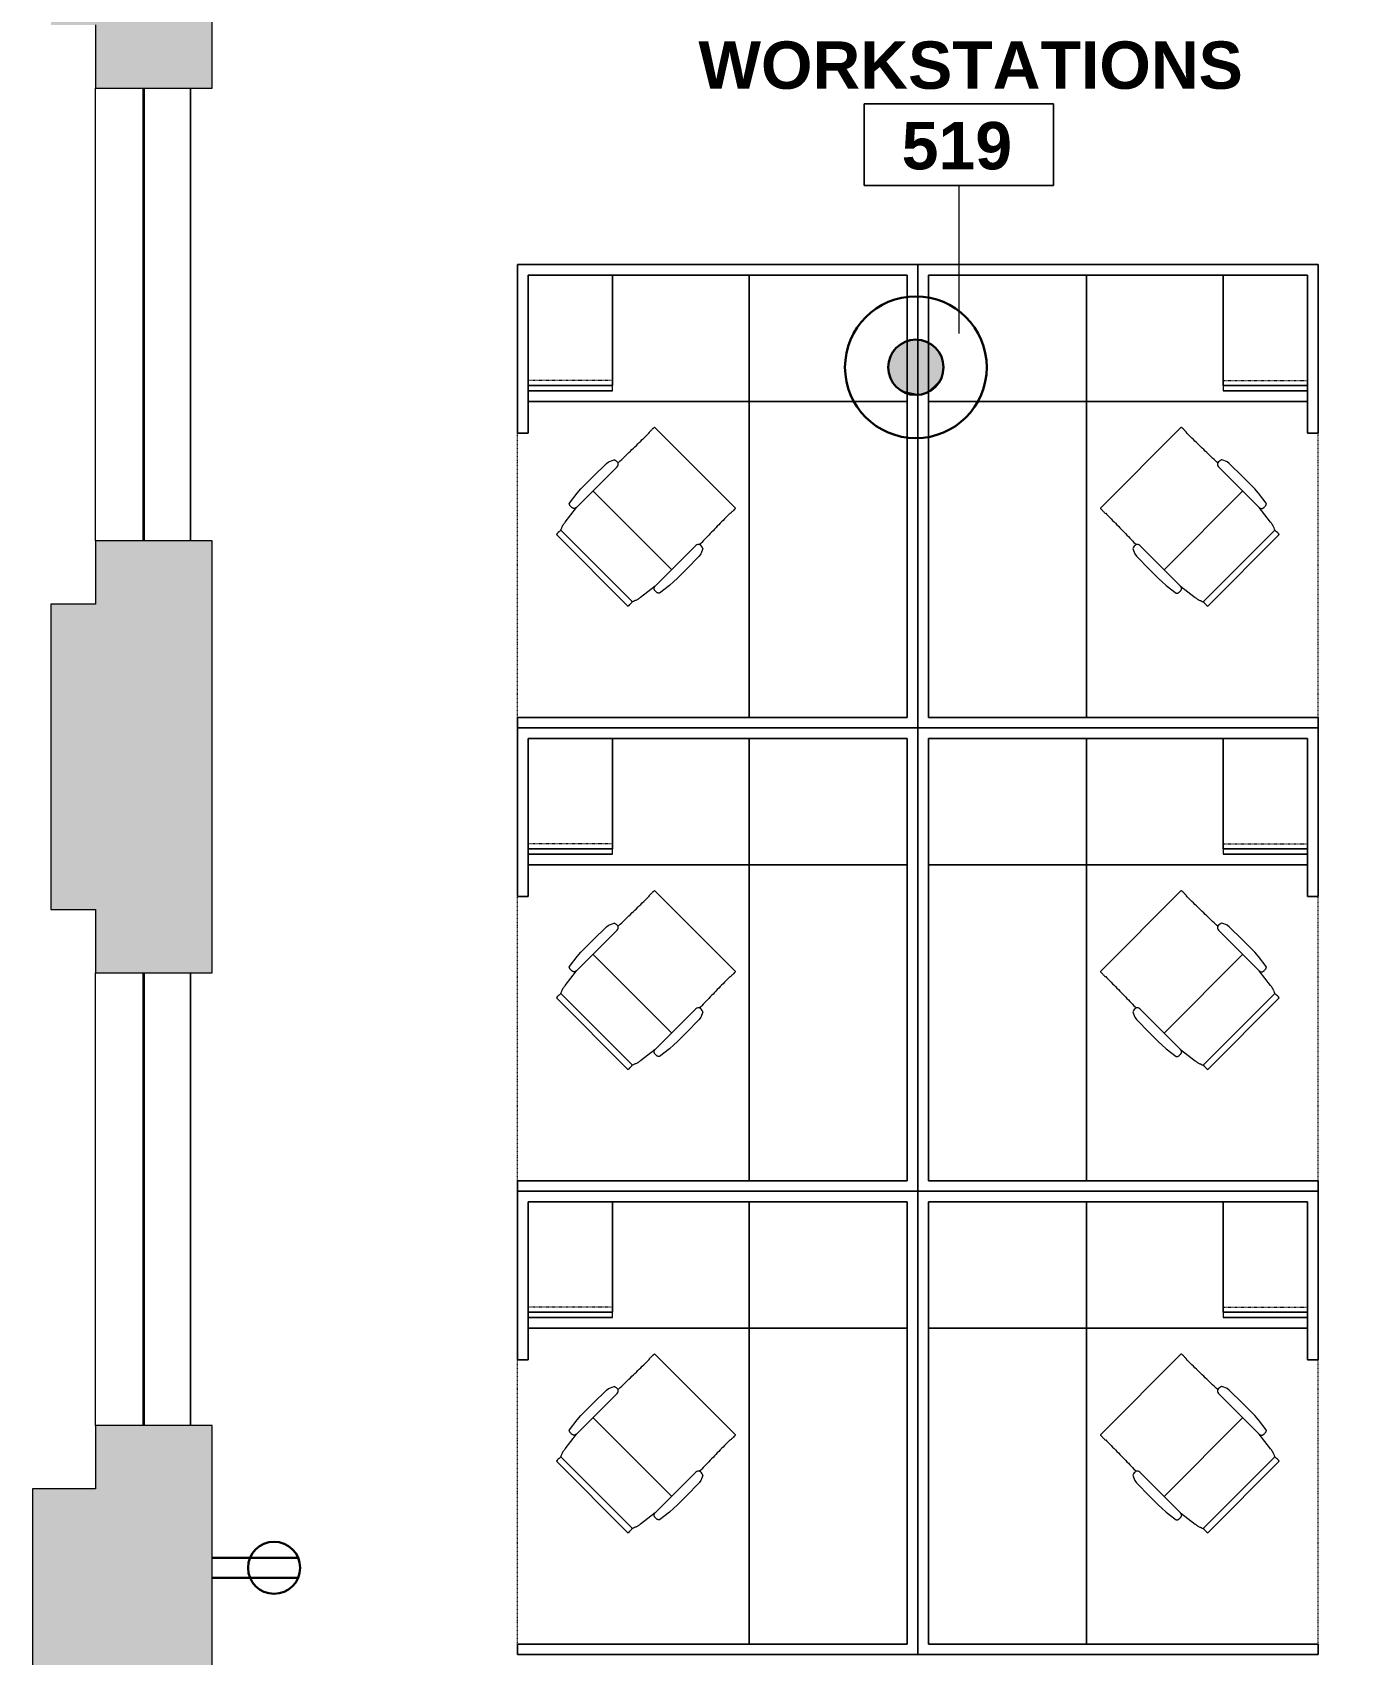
# Model space of a CAD drawing. Header units: inches. Extents: x 0 to 2535, y 0 to 2055.
# Drawn here: x 0 to 248.8, y 181 to 489.1 of the extents above; entities that cross this region are included whole.
import ezdxf

# ---------------------------------------------------------------- set-up
doc = ezdxf.new("R2010")
doc.units = ezdxf.units.IN
doc.header["$MEASUREMENT"] = 0
doc.linetypes.add('DASH 1_32_', pattern=[0.0625, 0.03125, -0.03125])
doc.linetypes.add('Dash 1_8_', pattern=[0.25, 0.125, -0.125])
for name, color, linetype, lineweight in [('A-ANNO-NOTE', 131, 'Continuous', 9), ('A-AREA-IDEN', 2, 'Continuous', 9), ('A-DETL', 90, 'Continuous', 9), ('A-DETL-GENF', 92, 'Continuous', 9), ('I-FURN', 30, 'Continuous', 9), ('Victor Bldg - 5th Floor_LINK_dwg', 8, 'Continuous', 9), ('WINDOWS', 7, 'Continuous', 9), ('WINDOWS SILL', 7, 'Continuous', 9)]:
    doc.layers.add(name, color=color, linetype=linetype, lineweight=lineweight)
doc.styles.add('Swis721 Lt BT_B', font='', dxfattribs={"height": 9})
doc.styles.get('Swis721 Lt BT_B').set_extended_font_data('Swis721 Lt BT', bold=True)

# ---------------------------------------------------------------- blocks, each defined once
blk = doc.blocks.new('Victor Bldg - 5th Floor_LINK_dwg-6972324-Level 05 POWER _ SIGNAL')
at = {"layer": 'WINDOWS'}
for p, q in [((21, 392.5), (21, 478.5)), ((21.25, 392.5), (21.25, 478.5)), ((21, 224.5), (21, 310.5)), ((21.25, 224.5), (21.25, 310.5))]:
    blk.add_line(p, q, dxfattribs=at)
at = {"layer": 'WINDOWS SILL'}
for p, q in [((12, 392.5), (12, 478.5)), ((12, 224.5), (12, 310.5))]:
    blk.add_line(p, q, dxfattribs=at)
at = {"layer": 'WINDOWS SILL', "flags": 128}
for points in [[(30, 478.5), (30, 392.5), (30, 478.5), (30, 392.5)], [(30, 310.5), (30, 224.5), (30, 310.5), (30, 224.5)]]:
    blk.add_lwpolyline(points, dxfattribs=at)
blk = doc.blocks.new('HermanMiller_Collection_Eames_AluminumGroup_LoungeChairSwivel - Arms Swivel Base-7952355-Level 05 POWER _ SIGNAL')
at = {"layer": 'I-FURN'}
for p, q in [((-6.94, 12.09), (-4.59, 12.38)), ((-4.59, 12.38), (-3.51, 12.46)), ((-3.51, 12.46), (-2.64, 12.49)), ((-2.64, 12.49), (-0.18, 12.49)), ((-0.18, 12.49), (3.32, 12.43)), ((3.32, 12.43), (3.84, 12.38)), ((3.84, 12.38), (3.99, 12.34)), ((3.99, 12.34), (4.64, 12.01)), ((-12.96, -9.61), (-12.96, 9.61)), ((-11.95, 9.63), (-11.95, 9.59)), ((-11.95, 9.59), (-11.76, 9.6)), ((-11.76, -9.6), (-11.76, 9.6)), ((-10.12, 10.12), (-6.61, 10.58)), ((-6.61, 10.58), (-6.94, 10.64)), ((-6.61, 10.58), (4.33, 10.58)), ((-2.19, 10.58), (-2.19, -10.58)), ((4.64, 12.01), (4.83, 11.89)), ((13.22, 10.83), (13.22, 10.86)), ((14.64, 10.85), (14.64, -10.85)), ((-11.95, -9.59), (-11.95, -9.63)), ((-11.76, -9.6), (-11.95, -9.59)), ((-6.61, -10.58), (-10.12, -10.12)), ((-6.94, -10.64), (-6.61, -10.58)), ((-4.59, -12.38), (-6.94, -12.09)), ((-6.61, -10.58), (4.33, -10.58)), ((4.64, -12.01), (3.99, -12.34)), ((4.83, -11.89), (4.64, -12.01)), ((13.22, -10.86), (13.22, -10.83)), ((-3.51, -12.46), (-4.59, -12.38)), ((-2.64, -12.49), (-3.51, -12.46)), ((-0.18, -12.49), (-2.64, -12.49)), ((3.32, -12.43), (-0.18, -12.49)), ((3.84, -12.38), (3.32, -12.43)), ((3.99, -12.34), (3.84, -12.38))]:
    blk.add_line(p, q, dxfattribs=at)
at = {"layer": 'I-FURN', "flags": 128}
for points in [[(4.94, 10.96), (5.23, 10.95), (5.52, 10.95)], [(5.52, -10.95), (5.23, -10.95), (4.94, -10.96)]]:
    blk.add_lwpolyline(points, dxfattribs=at)
at = {"layer": 'I-FURN'}
for centre, radius, start, end in [((-12.38, 5.3), 4.35, 84.2936, 97.7064), ((4.33, 11.27), 0.69, 270, 332.7502), ((3.68, 11.28), 1.3, 345.8347, 28.1255), ((-12.38, -5.3), 4.35, 262.2936, 275.7064), ((4.33, -11.27), 0.69, 27.2498, 90), ((3.68, -11.28), 1.3, 331.8745, 14.1653)]:
    blk.add_arc(centre, radius, start, end, dxfattribs=at)
for points in [[(-11.76, 9.6), (-11.64, 9.67), (-11.37, 9.8), (-11.02, 9.92), (-10.83, 9.99)], [(-10.83, 9.99), (-10.79, 10), (-10.71, 10.02), (-10.55, 10.06), (-10.35, 10.09), (-10.2, 10.11), (-10.12, 10.12)], [(5.52, 10.95), (6.54, 10.92), (8.59, 10.89), (10.68, 10.85), (11.73, 10.84)], [(11.73, 10.84), (11.97, 10.84), (12.47, 10.83), (12.96, 10.83), (13.22, 10.83)], [(-10.83, -9.99), (-11.02, -9.92), (-11.37, -9.8), (-11.64, -9.67), (-11.76, -9.6)], [(-10.12, -10.12), (-10.2, -10.11), (-10.35, -10.09), (-10.55, -10.06), (-10.71, -10.02), (-10.79, -10), (-10.83, -9.99)], [(11.73, -10.84), (10.68, -10.85), (8.59, -10.89), (6.54, -10.92), (5.52, -10.95)], [(13.22, -10.83), (12.96, -10.83), (12.47, -10.83), (11.97, -10.84), (11.73, -10.84)]]:
    blk.add_open_spline(points, degree=3, dxfattribs=at)
for points, knots in [([(-6.94, 10.64), (-6.95, 10.65), (-6.96, 10.65), (-6.99, 10.65), (-7, 10.66), (-7.02, 10.67), (-7.03, 10.68), (-7.05, 10.69), (-7.06, 10.7), (-7.07, 10.71), (-7.08, 10.72), (-7.09, 10.73), (-7.1, 10.74), (-7.11, 10.76), (-7.11, 10.77), (-7.12, 10.78), (-7.13, 10.8), (-7.14, 10.81), (-7.15, 10.83), (-7.16, 10.85), (-7.17, 10.87), (-7.18, 10.9), (-7.2, 10.95), (-7.22, 11.02), (-7.24, 11.11), (-7.25, 11.23), (-7.26, 11.37), (-7.25, 11.52), (-7.23, 11.66), (-7.21, 11.77), (-7.18, 11.85), (-7.16, 11.9), (-7.15, 11.92), (-7.14, 11.94), (-7.13, 11.96), (-7.12, 11.97), (-7.11, 11.98), (-7.1, 12), (-7.09, 12.01), (-7.08, 12.02), (-7.07, 12.03), (-7.06, 12.04), (-7.05, 12.04), (-7.05, 12.05), (-7.03, 12.06), (-7.02, 12.07), (-7, 12.08), (-6.99, 12.08), (-6.97, 12.09), (-6.95, 12.09), (-6.94, 12.09)], [-1, -1, -1, -1, -0.984375, -0.96875, -0.957031, -0.953125, -0.9375, -0.921875, -0.917969, -0.914062, -0.90625, -0.890625, -0.882812, -0.875, -0.867188, -0.859375, -0.84375, -0.835938, -0.828125, -0.8125, -0.796875, -0.78125, -0.75, -0.708333, -0.666667, -0.583333, -0.5, -0.416667, -0.333333, -0.25, -0.208333, -0.1875, -0.166667, -0.15625, -0.145833, -0.135417, -0.125, -0.114583, -0.104167, -0.09375, -0.088542, -0.083333, -0.078125, -0.072917, -0.0625, -0.052083, -0.041667, -0.03125, -0.020833, 0, 0, 0, 0]), ([(13.22, 10.86), (13.22, 10.87), (13.22, 10.87), (13.23, 10.87), (13.25, 10.88), (13.27, 10.88), (13.29, 10.88), (13.32, 10.88), (13.34, 10.88)], [-1, -1, -1, -1, -0.75, -0.625, -0.5, -0.375, -0.25, 0, 0, 0, 0]), ([(13.34, 10.88), (13.4, 10.89), (13.61, 10.9), (13.97, 10.9), (14.25, 10.89), (14.38, 10.89), (14.47, 10.88), (14.54, 10.87), (14.6, 10.87), (14.63, 10.86), (14.64, 10.85), (14.64, 10.85)], [-1, -1, -1, -1, -0.857143, -0.571429, -0.428571, -0.357143, -0.285714, -0.214286, -0.142857, -0.071429, 0, 0, 0, 0]), ([(-6.94, -12.09), (-6.95, -12.09), (-6.96, -12.09), (-6.99, -12.08), (-7, -12.08), (-7.02, -12.07), (-7.03, -12.06), (-7.05, -12.05), (-7.06, -12.04), (-7.07, -12.03), (-7.08, -12.02), (-7.09, -12.01), (-7.1, -12), (-7.11, -11.98), (-7.12, -11.97), (-7.12, -11.96), (-7.13, -11.94), (-7.14, -11.93), (-7.15, -11.91), (-7.16, -11.89), (-7.17, -11.87), (-7.18, -11.84), (-7.21, -11.77), (-7.23, -11.66), (-7.26, -11.47), (-7.26, -11.28), (-7.24, -11.11), (-7.22, -11.02), (-7.2, -10.95), (-7.18, -10.89), (-7.16, -10.85), (-7.15, -10.82), (-7.13, -10.8), (-7.13, -10.78), (-7.12, -10.77), (-7.11, -10.76), (-7.1, -10.74), (-7.08, -10.73), (-7.08, -10.72), (-7.07, -10.71), (-7.06, -10.7), (-7.05, -10.69), (-7.05, -10.69), (-7.03, -10.68), (-7.02, -10.67), (-7, -10.66), (-6.99, -10.65), (-6.97, -10.65), (-6.95, -10.65), (-6.94, -10.64)], [-1, -1, -1, -1, -0.984375, -0.96875, -0.957031, -0.953125, -0.9375, -0.921875, -0.917969, -0.914062, -0.90625, -0.890625, -0.882812, -0.875, -0.867188, -0.859375, -0.84375, -0.835938, -0.828125, -0.8125, -0.796875, -0.78125, -0.75, -0.666667, -0.583333, -0.416667, -0.333333, -0.291667, -0.25, -0.208333, -0.1875, -0.166667, -0.15625, -0.145833, -0.135417, -0.125, -0.114583, -0.104167, -0.09375, -0.088542, -0.083333, -0.078125, -0.072917, -0.0625, -0.052083, -0.041667, -0.03125, -0.020833, 0, 0, 0, 0]), ([(13.34, -10.88), (13.32, -10.88), (13.29, -10.88), (13.27, -10.88), (13.25, -10.88), (13.23, -10.87), (13.22, -10.87), (13.22, -10.87), (13.22, -10.86)], [-1, -1, -1, -1, -0.75, -0.625, -0.5, -0.375, -0.25, 0, 0, 0, 0]), ([(14.64, -10.85), (14.64, -10.86), (14.62, -10.86), (14.52, -10.88), (14.27, -10.9), (13.87, -10.9), (13.54, -10.9), (13.4, -10.89), (13.34, -10.88)], [-1, -1, -1, -1, -0.892857, -0.785714, -0.571429, -0.285714, -0.142857, 0, 0, 0, 0])]:
    blk.add_open_spline(points, degree=3, knots=knots, dxfattribs=at)
blk = doc.blocks.new('Adjustable Workstation 1 - 6x7-V48-Level 05 POWER _ SIGNAL')
at = {"layer": 'I-FURN'}
for p, q in [((76, 0), (0, 0)), ((0, 0), (0, -88)), ((0, 0), (76, 0)), ((0, -88), (0, 0)), ((76, -2), (76, 0)), ((76, 0), (76, -2)), ((32, -2), (2, -2)), ((2, -2), (2, -86)), ((2, -86), (2, -2)), ((2, -2), (32, -2)), ((2, -86), (2, -2)), ((2, -2), (76, -2)), ((32, -2), (2, -2)), ((2, -2), (2, -62)), ((32, -86), (32, -2)), ((32, -2), (32, -86)), ((76, -2), (32, -2)), ((76, -56), (74, -56)), ((74, -56), (74, -86)), ((74, -62), (74, -56)), ((74, -56), (76, -56)), ((76, -88), (76, -56)), ((76, -56), (76, -88)), ((2, -62), (2, -86)), ((32, -62), (2, -62)), ((2, -62), (2, -86)), ((2, -86), (2, -62)), ((2, -62), (32, -62)), ((74, -62), (32, -62)), ((32, -62), (74, -62)), ((58, -64), (74, -64)), ((58, -64), (74, -64)), ((58, -64), (74, -64)), ((58, -64), (74, -64)), ((58, -64), (74, -64)), ((58, -64), (74, -64)), ((58, -64), (58, -86)), ((74, -64), (58, -64)), ((74, -64), (58, -64)), ((58, -64), (58, -65)), ((74, -64), (58, -64)), ((58, -64), (74, -64)), ((58, -64), (58, -65)), ((58, -64), (58, -65)), ((74, -64), (58, -64)), ((58, -64), (74, -64)), ((58, -64), (58, -65)), ((58, -64), (58, -65)), ((74, -64), (58, -64)), ((58, -64), (74, -64)), ((58, -64), (58, -65)), ((58, -64), (58, -65)), ((74, -64), (74, -62)), ((74, -86), (74, -62)), ((74, -62), (74, -86)), ((74, -86), (74, -64)), ((74, -65), (74, -64)), ((74, -65), (74, -64)), ((74, -64), (74, -65)), ((74, -65), (74, -64)), ((74, -64), (74, -65)), ((74, -65), (74, -64)), ((74, -64), (74, -65)), ((74, -65), (74, -64)), ((58, -65), (74, -65)), ((58, -86), (58, -65)), ((58, -65), (74, -65)), ((74, -65), (58, -65)), ((58, -65), (74, -65)), ((74, -65), (58, -65)), ((58, -65), (74, -65)), ((74, -65), (58, -65)), ((58, -65), (74, -65)), ((74, -65), (74, -86)), ((74, -86), (74, -65)), ((2, -86), (32, -86)), ((32, -86), (2, -86)), ((74, -86), (2, -86)), ((2, -86), (32, -86)), ((2, -86), (32, -86)), ((32, -86), (2, -86)), ((32, -86), (58, -86)), ((32, -86), (74, -86)), ((74, -86), (32, -86)), ((58, -86), (74, -86)), ((74, -86), (58, -86)), ((58, -86), (74, -86)), ((0, -88), (76, -88)), ((76, -88), (0, -88))]:
    blk.add_line(p, q, dxfattribs=at)
at = {"layer": 'I-FURN', "linetype": 'Dash 1_8_'}
for p, q in [((76, 0), (76, -2)), ((76, -2), (76, -56)), ((76, -56), (76, -88))]:
    blk.add_line(p, q, dxfattribs=at)
at = {"layer": 'I-FURN', "linetype": 'DASH 1_32_'}
blk.add_line((58, -66), (74, -66), dxfattribs=at)
blk = doc.blocks.new('HermanMiller_Collection_Eames_AluminumGroup_LoungeChairSwivel - Arms Swivel Base-7952356-Level 05 POWER _ SIGNAL')
at = {"layer": 'I-FURN'}
for p, q in [((-4.59, 12.38), (-6.94, 12.09)), ((-3.51, 12.46), (-4.59, 12.38)), ((-2.64, 12.49), (-3.51, 12.46)), ((-0.18, 12.49), (-2.64, 12.49)), ((3.32, 12.43), (-0.18, 12.49)), ((3.84, 12.38), (3.32, 12.43)), ((3.99, 12.34), (3.84, 12.38)), ((4.64, 12.01), (3.99, 12.34)), ((-12.96, 9.61), (-12.96, -9.61)), ((-11.95, 9.59), (-11.95, 9.63)), ((-11.76, 9.6), (-11.95, 9.59)), ((-11.76, 9.6), (-11.76, -9.6)), ((-6.61, 10.58), (-10.12, 10.12)), ((-6.94, 10.64), (-6.61, 10.58)), ((-6.61, 10.58), (4.33, 10.58)), ((-2.19, -10.58), (-2.19, 10.58)), ((4.83, 11.89), (4.64, 12.01)), ((13.22, 10.86), (13.22, 10.83)), ((14.64, -10.85), (14.64, 10.85)), ((-11.95, -9.63), (-11.95, -9.59)), ((-11.95, -9.59), (-11.76, -9.6)), ((-10.12, -10.12), (-6.61, -10.58)), ((-6.61, -10.58), (-6.94, -10.64)), ((-6.94, -12.09), (-4.59, -12.38)), ((-6.61, -10.58), (4.33, -10.58)), ((3.99, -12.34), (4.64, -12.01)), ((4.64, -12.01), (4.83, -11.89)), ((13.22, -10.83), (13.22, -10.86)), ((-4.59, -12.38), (-3.51, -12.46)), ((-3.51, -12.46), (-2.64, -12.49)), ((-2.64, -12.49), (-0.18, -12.49)), ((-0.18, -12.49), (3.32, -12.43)), ((3.32, -12.43), (3.84, -12.38)), ((3.84, -12.38), (3.99, -12.34))]:
    blk.add_line(p, q, dxfattribs=at)
at = {"layer": 'I-FURN', "flags": 128}
for points in [[(5.52, 10.95), (5.23, 10.95), (4.94, 10.96)], [(4.94, -10.96), (5.23, -10.95), (5.52, -10.95)]]:
    blk.add_lwpolyline(points, dxfattribs=at)
at = {"layer": 'I-FURN'}
for centre, radius, start, end in [((-12.38, 5.3), 4.35, 84.2936, 97.7064), ((4.33, 11.27), 0.69, 270, 332.7502), ((3.68, 11.28), 1.3, 345.8347, 28.1255), ((-12.38, -5.3), 4.35, 262.2936, 275.7064), ((4.33, -11.27), 0.69, 27.2498, 90), ((3.68, -11.28), 1.3, 331.8745, 14.1653)]:
    blk.add_arc(centre, radius, start, end, dxfattribs=at)
for points in [[(-10.83, 9.99), (-11.02, 9.92), (-11.37, 9.8), (-11.64, 9.67), (-11.76, 9.6)], [(-10.12, 10.12), (-10.2, 10.11), (-10.35, 10.09), (-10.55, 10.06), (-10.71, 10.02), (-10.79, 10), (-10.83, 9.99)], [(11.73, 10.84), (10.68, 10.85), (8.59, 10.89), (6.54, 10.92), (5.52, 10.95)], [(13.22, 10.83), (12.96, 10.83), (12.47, 10.83), (11.97, 10.84), (11.73, 10.84)], [(-11.76, -9.6), (-11.64, -9.67), (-11.37, -9.8), (-11.02, -9.92), (-10.83, -9.99)], [(-10.83, -9.99), (-10.79, -10), (-10.71, -10.02), (-10.55, -10.06), (-10.35, -10.09), (-10.2, -10.11), (-10.12, -10.12)], [(5.52, -10.95), (6.54, -10.92), (8.59, -10.89), (10.68, -10.85), (11.73, -10.84)], [(11.73, -10.84), (11.97, -10.84), (12.47, -10.83), (12.96, -10.83), (13.22, -10.83)]]:
    blk.add_open_spline(points, degree=3, dxfattribs=at)
for points, knots in [([(-6.94, 12.09), (-6.95, 12.09), (-6.97, 12.09), (-6.99, 12.08), (-7, 12.08), (-7.02, 12.07), (-7.03, 12.06), (-7.05, 12.05), (-7.05, 12.04), (-7.06, 12.04), (-7.07, 12.03), (-7.08, 12.02), (-7.09, 12.01), (-7.1, 12), (-7.11, 11.98), (-7.12, 11.97), (-7.13, 11.96), (-7.14, 11.94), (-7.15, 11.92), (-7.16, 11.9), (-7.18, 11.85), (-7.21, 11.77), (-7.23, 11.66), (-7.25, 11.52), (-7.26, 11.37), (-7.25, 11.23), (-7.24, 11.11), (-7.22, 11.02), (-7.2, 10.95), (-7.18, 10.9), (-7.17, 10.87), (-7.16, 10.85), (-7.15, 10.83), (-7.14, 10.81), (-7.13, 10.8), (-7.12, 10.78), (-7.11, 10.77), (-7.11, 10.76), (-7.1, 10.74), (-7.09, 10.73), (-7.08, 10.72), (-7.07, 10.71), (-7.06, 10.7), (-7.05, 10.69), (-7.03, 10.68), (-7.02, 10.67), (-7, 10.66), (-6.99, 10.65), (-6.96, 10.65), (-6.95, 10.65), (-6.94, 10.64)], [0, 0, 0, 0, 0.020833, 0.03125, 0.041667, 0.052083, 0.0625, 0.072917, 0.078125, 0.083333, 0.088542, 0.09375, 0.104167, 0.114583, 0.125, 0.135417, 0.145833, 0.15625, 0.166667, 0.1875, 0.208333, 0.25, 0.333333, 0.416667, 0.5, 0.583333, 0.666667, 0.708333, 0.75, 0.78125, 0.796875, 0.8125, 0.828125, 0.835938, 0.84375, 0.859375, 0.867188, 0.875, 0.882812, 0.890625, 0.90625, 0.914062, 0.917969, 0.921875, 0.9375, 0.953125, 0.957031, 0.96875, 0.984375, 1, 1, 1, 1]), ([(13.34, 10.88), (13.32, 10.88), (13.29, 10.88), (13.27, 10.88), (13.25, 10.88), (13.23, 10.87), (13.22, 10.87), (13.22, 10.87), (13.22, 10.86)], [0, 0, 0, 0, 0.25, 0.375, 0.5, 0.625, 0.75, 1, 1, 1, 1]), ([(14.64, 10.85), (14.64, 10.85), (14.63, 10.86), (14.6, 10.87), (14.54, 10.87), (14.47, 10.88), (14.38, 10.89), (14.25, 10.89), (13.97, 10.9), (13.61, 10.9), (13.4, 10.89), (13.34, 10.88)], [0, 0, 0, 0, 0.071429, 0.142857, 0.214286, 0.285714, 0.357143, 0.428571, 0.571429, 0.857143, 1, 1, 1, 1]), ([(-6.94, -10.64), (-6.95, -10.65), (-6.97, -10.65), (-6.99, -10.65), (-7, -10.66), (-7.02, -10.67), (-7.03, -10.68), (-7.05, -10.69), (-7.05, -10.69), (-7.06, -10.7), (-7.07, -10.71), (-7.08, -10.72), (-7.08, -10.73), (-7.1, -10.74), (-7.11, -10.76), (-7.12, -10.77), (-7.13, -10.78), (-7.13, -10.8), (-7.15, -10.82), (-7.16, -10.85), (-7.18, -10.89), (-7.2, -10.95), (-7.22, -11.02), (-7.24, -11.11), (-7.26, -11.28), (-7.26, -11.47), (-7.23, -11.66), (-7.21, -11.77), (-7.18, -11.84), (-7.17, -11.87), (-7.16, -11.89), (-7.15, -11.91), (-7.14, -11.93), (-7.13, -11.94), (-7.12, -11.96), (-7.12, -11.97), (-7.11, -11.98), (-7.1, -12), (-7.09, -12.01), (-7.08, -12.02), (-7.07, -12.03), (-7.06, -12.04), (-7.05, -12.05), (-7.03, -12.06), (-7.02, -12.07), (-7, -12.08), (-6.99, -12.08), (-6.96, -12.09), (-6.95, -12.09), (-6.94, -12.09)], [0, 0, 0, 0, 0.020833, 0.03125, 0.041667, 0.052083, 0.0625, 0.072917, 0.078125, 0.083333, 0.088542, 0.09375, 0.104167, 0.114583, 0.125, 0.135417, 0.145833, 0.15625, 0.166667, 0.1875, 0.208333, 0.25, 0.291667, 0.333333, 0.416667, 0.583333, 0.666667, 0.75, 0.78125, 0.796875, 0.8125, 0.828125, 0.835938, 0.84375, 0.859375, 0.867188, 0.875, 0.882812, 0.890625, 0.90625, 0.914062, 0.917969, 0.921875, 0.9375, 0.953125, 0.957031, 0.96875, 0.984375, 1, 1, 1, 1]), ([(13.22, -10.86), (13.22, -10.87), (13.22, -10.87), (13.23, -10.87), (13.25, -10.88), (13.27, -10.88), (13.29, -10.88), (13.32, -10.88), (13.34, -10.88)], [0, 0, 0, 0, 0.25, 0.375, 0.5, 0.625, 0.75, 1, 1, 1, 1]), ([(13.34, -10.88), (13.4, -10.89), (13.54, -10.9), (13.87, -10.9), (14.27, -10.9), (14.52, -10.88), (14.62, -10.86), (14.64, -10.86), (14.64, -10.85)], [0, 0, 0, 0, 0.142857, 0.285714, 0.571429, 0.785714, 0.892857, 1, 1, 1, 1])]:
    blk.add_open_spline(points, degree=3, knots=knots, dxfattribs=at)
blk = doc.blocks.new('Adjustable Workstation 1 - 6x7-V24-Level 05 POWER _ SIGNAL')
at = {"layer": 'I-FURN'}
for p, q in [((76, 88), (0, 88)), ((0, 88), (0, 0)), ((0, 0), (0, 88)), ((0, 88), (76, 88)), ((76, 56), (76, 88)), ((76, 88), (76, 56)), ((32, 86), (2, 86)), ((2, 86), (2, 2)), ((2, 2), (2, 86)), ((2, 86), (32, 86)), ((2, 2), (2, 86)), ((2, 86), (74, 86)), ((32, 86), (2, 86)), ((2, 86), (2, 62)), ((32, 86), (2, 86)), ((2, 86), (2, 62)), ((2, 62), (2, 86)), ((2, 86), (32, 86)), ((32, 2), (32, 86)), ((32, 86), (32, 2)), ((58, 86), (32, 86)), ((74, 86), (32, 86)), ((32, 86), (74, 86)), ((74, 86), (58, 86)), ((58, 86), (58, 64)), ((58, 65), (58, 86)), ((58, 86), (74, 86)), ((74, 86), (58, 86)), ((74, 64), (74, 86)), ((74, 86), (74, 65)), ((74, 86), (74, 56)), ((74, 65), (74, 86)), ((74, 62), (74, 86)), ((74, 86), (74, 62)), ((74, 65), (58, 65)), ((74, 65), (58, 65)), ((58, 65), (58, 64)), ((74, 65), (58, 65)), ((58, 65), (74, 65)), ((58, 65), (58, 64)), ((58, 65), (58, 64)), ((74, 65), (58, 65)), ((58, 65), (74, 65)), ((58, 65), (58, 64)), ((58, 65), (58, 64)), ((74, 65), (58, 65)), ((58, 65), (74, 65)), ((58, 65), (58, 64)), ((58, 65), (58, 64)), ((74, 64), (74, 65)), ((74, 64), (74, 65)), ((74, 65), (74, 64)), ((74, 64), (74, 65)), ((74, 65), (74, 64)), ((74, 64), (74, 65)), ((74, 65), (74, 64)), ((74, 64), (74, 65)), ((2, 62), (2, 2)), ((2, 62), (32, 62)), ((32, 62), (2, 62)), ((32, 62), (74, 62)), ((74, 62), (32, 62)), ((58, 64), (74, 64)), ((58, 64), (74, 64)), ((58, 64), (74, 64)), ((58, 64), (74, 64)), ((58, 64), (74, 64)), ((58, 64), (74, 64)), ((58, 64), (74, 64)), ((58, 64), (74, 64)), ((74, 64), (58, 64)), ((58, 64), (74, 64)), ((74, 64), (58, 64)), ((58, 64), (74, 64)), ((74, 64), (58, 64)), ((58, 64), (74, 64)), ((74, 62), (74, 64)), ((74, 56), (74, 62)), ((74, 56), (76, 56)), ((76, 56), (74, 56)), ((0, 0), (76, 0)), ((76, 0), (0, 0)), ((2, 2), (32, 2)), ((32, 2), (2, 2)), ((76, 2), (2, 2)), ((2, 2), (32, 2)), ((32, 2), (76, 2)), ((76, 0), (76, 2)), ((76, 2), (76, 0))]:
    blk.add_line(p, q, dxfattribs=at)
at = {"layer": 'I-FURN', "linetype": 'Dash 1_8_'}
for p, q in [((76, 56), (76, 88)), ((76, 2), (76, 56)), ((76, 0), (76, 2))]:
    blk.add_line(p, q, dxfattribs=at)
at = {"layer": 'I-FURN', "linetype": 'DASH 1_32_'}
blk.add_line((58, 66), (74, 66), dxfattribs=at)
blk = doc.blocks.new('Adjustable Workstation 1 - 6x7-V49-Level 05 POWER _ SIGNAL')
at = {"layer": 'I-FURN'}
for p, q in [((76, 88), (0, 88)), ((0, 88), (0, 0)), ((0, 0), (0, 88)), ((0, 88), (76, 88)), ((76, 56), (76, 88)), ((76, 88), (76, 56)), ((32, 86), (2, 86)), ((2, 86), (2, 2)), ((2, 2), (2, 86)), ((2, 86), (32, 86)), ((2, 2), (2, 86)), ((2, 86), (74, 86)), ((32, 86), (2, 86)), ((2, 86), (2, 62)), ((32, 86), (2, 86)), ((2, 86), (2, 62)), ((2, 62), (2, 86)), ((2, 86), (32, 86)), ((32, 2), (32, 86)), ((32, 86), (32, 2)), ((58, 86), (32, 86)), ((74, 86), (32, 86)), ((32, 86), (74, 86)), ((74, 86), (58, 86)), ((58, 86), (58, 64)), ((58, 65), (58, 86)), ((58, 86), (74, 86)), ((74, 86), (58, 86)), ((74, 64), (74, 86)), ((74, 86), (74, 65)), ((74, 86), (74, 56)), ((74, 65), (74, 86)), ((74, 62), (74, 86)), ((74, 86), (74, 62)), ((74, 65), (58, 65)), ((74, 65), (58, 65)), ((58, 65), (58, 64)), ((74, 65), (58, 65)), ((58, 65), (74, 65)), ((58, 65), (58, 64)), ((58, 65), (58, 64)), ((74, 65), (58, 65)), ((58, 65), (74, 65)), ((58, 65), (58, 64)), ((58, 65), (58, 64)), ((74, 65), (58, 65)), ((58, 65), (74, 65)), ((58, 65), (58, 64)), ((58, 65), (58, 64)), ((74, 64), (74, 65)), ((74, 64), (74, 65)), ((74, 65), (74, 64)), ((74, 64), (74, 65)), ((74, 65), (74, 64)), ((74, 64), (74, 65)), ((74, 65), (74, 64)), ((74, 64), (74, 65)), ((2, 62), (2, 2)), ((2, 62), (32, 62)), ((32, 62), (2, 62)), ((32, 62), (74, 62)), ((74, 62), (32, 62)), ((58, 64), (74, 64)), ((58, 64), (74, 64)), ((58, 64), (74, 64)), ((58, 64), (74, 64)), ((58, 64), (74, 64)), ((58, 64), (74, 64)), ((58, 64), (74, 64)), ((58, 64), (74, 64)), ((74, 64), (58, 64)), ((58, 64), (74, 64)), ((74, 64), (58, 64)), ((58, 64), (74, 64)), ((74, 64), (58, 64)), ((58, 64), (74, 64)), ((74, 62), (74, 64)), ((74, 56), (74, 62)), ((74, 56), (76, 56)), ((76, 56), (74, 56)), ((0, 0), (76, 0)), ((76, 0), (0, 0)), ((2, 2), (32, 2)), ((32, 2), (2, 2)), ((76, 2), (2, 2)), ((2, 2), (32, 2)), ((32, 2), (76, 2)), ((76, 0), (76, 2)), ((76, 2), (76, 0))]:
    blk.add_line(p, q, dxfattribs=at)
at = {"layer": 'I-FURN', "linetype": 'Dash 1_8_'}
for p, q in [((76, 56), (76, 88)), ((76, 2), (76, 56)), ((76, 0), (76, 2))]:
    blk.add_line(p, q, dxfattribs=at)
at = {"layer": 'I-FURN', "linetype": 'DASH 1_32_'}
blk.add_line((58, 66), (74, 66), dxfattribs=at)
blk = doc.blocks.new('Room Tag - Room Name and Number-3379422-Level 05 POWER _ SIGNAL')
at = {"layer": 'A-AREA-IDEN'}
for p, q in [((-0.1881, -0.1636), (-0.1881, -0.0018)), ((-0.1881, -0.0018), (0.1869, -0.0018)), ((0.1869, -0.0018), (-0.1881, -0.0018)), ((-0.1881, -0.0018), (-0.1881, -0.1636)), ((0.1869, -0.0018), (0.1869, -0.1636)), ((0.1869, -0.1636), (0.1869, -0.0018)), ((0.1869, -0.1636), (-0.1881, -0.1636)), ((-0.1881, -0.1636), (0.1869, -0.1636))]:
    blk.add_line(p, q, dxfattribs=at)

msp = doc.modelspace()

# ---------------------------------------------------------------- hatches: boundary and pattern name
at = {"layer": 'A-ANNO-NOTE'}
for points in [[(162.77, 427.14), (164.51, 429.62), (164.09, 429.25)], [(163.03, 423.2), (164.51, 429.62), (162.77, 427.14)], [(162.77, 427.14), (164.09, 429.25), (163.62, 428.73)], [(162.77, 427.14), (163.62, 428.73), (163.38, 428.39)], [(164.85, 421.12), (164.51, 429.62), (163.03, 423.2)], [(164.51, 429.62), (166.24, 430.52), (165.33, 430.15)], [(164.85, 421.12), (166.24, 430.52), (164.51, 429.62)], [(168.59, 420.31), (166.24, 430.52), (164.85, 421.12)], [(166.24, 430.52), (169.27, 430.52), (167.06, 430.69)], [(168.59, 420.31), (169.79, 420.65), (166.24, 430.52)], [(169.79, 420.65), (169.27, 430.52), (166.24, 430.52)], [(169.27, 430.52), (168.45, 430.69), (167.06, 430.69)], [(168.45, 430.69), (168.17, 430.72), (167.33, 430.72)], [(170.17, 430.15), (169.79, 430.33), (169.27, 430.52)], [(171.42, 429.25), (170.17, 430.15), (169.27, 430.52)], [(169.79, 420.65), (171.42, 429.25), (169.27, 430.52)], [(169.79, 420.65), (172.47, 427.79), (171.42, 429.25)], [(171.42, 429.25), (170.99, 429.62), (170.17, 430.15)], [(172.47, 427.79), (171.79, 428.84), (171.42, 429.25)], [(172.47, 427.79), (172.13, 428.39), (171.79, 428.84)], [(163.03, 423.2), (162.77, 427.14), (162.52, 425.91)], [(163.03, 423.2), (162.52, 425.91), (162.92, 423.45)], [(162.92, 423.45), (162.52, 425.91), (162.53, 424.93)], [(169.79, 420.65), (172.47, 423.2), (172.47, 427.79)], [(172.47, 423.2), (173, 425.21), (172.47, 427.79)], [(172.91, 426.46), (172.64, 427.4), (172.47, 427.79)], [(173, 425.21), (172.91, 426.46), (172.47, 427.79)], [(172.47, 423.2), (172.64, 423.58), (173, 425.21)], [(172.91, 426.46), (172.82, 426.87), (172.64, 427.4)], [(172.64, 423.58), (172.85, 424.24), (173, 425.21)], [(173, 425.21), (172.97, 426.05), (172.91, 426.46)], [(162.92, 423.45), (162.53, 424.93), (162.59, 424.52)], [(163.99, 421.83), (163.03, 423.2), (163.62, 422.25)], [(164.85, 421.12), (163.03, 423.2), (163.99, 421.83)], [(169.79, 420.65), (170.88, 421.28), (172.47, 423.2)], [(170.88, 421.28), (171.1, 421.45), (172.47, 423.2)], [(171.1, 421.45), (171.79, 422.14), (172.47, 423.2)], [(171.79, 422.14), (172.2, 422.71), (172.47, 423.2)], [(167.06, 420.29), (168.59, 420.31), (164.85, 421.12)], [(167.06, 420.29), (164.85, 421.12), (165.58, 420.71)], [(167.06, 420.29), (165.58, 420.71), (166.24, 420.46)], [(168.17, 420.26), (168.59, 420.31), (167.06, 420.29)], [(168.59, 420.31), (169.13, 420.43), (169.79, 420.65)], [(169.79, 420.65), (170.54, 421.04), (170.88, 421.28)], [(169.79, 420.65), (170.05, 420.77), (170.54, 421.04)]]:
    msp.add_hatch(color=256, dxfattribs=at).paths.add_polyline_path(points, flags=0)
at = {"layer": 'A-DETL-GENF'}
h = msp.add_hatch(color=7, dxfattribs=at)
h.paths.add_polyline_path([(614, 0), (650.5, 0), (650.5, 23.12), (648.25, 23.12), (648.25, 33.12), (614, 33.12), (614, 23.12), (596.25, 23.12), (596.25, 0)], flags=0)
h.paths.add_polyline_path([(512.25, 0), (512.25, 23.12), (510.25, 23.12), (510.25, 26.12), (479.25, 26.12), (479.25, 23.12), (411, 23.12), (411, 4), (418, 4), (418, 0), (510.63, 0)], flags=0)
h.paths.add_polyline_path([(734.5, 0), (788.75, 0), (788.75, 23.12), (780.88, 23.12), (780.88, 56), (751.25, 56), (751.25, 23.12), (734.5, 23.12)], flags=0)
h.paths.add_polyline_path([(200, 0), (200, 4), (211.13, 4), (211.13, 23.12), (135, 23.12), (135, 4), (142, 4), (142, 0)], flags=0)
h.paths.add_polyline_path([(338, 0), (338, 4), (349.13, 4), (349.13, 23.12), (273, 23.12), (273, 4), (280, 4), (280, 0)], flags=0)
h.paths.add_polyline_path([(62, 0), (62, 4), (69, 4), (69, 23.12), (22.13, 23.12), (22.13, 74.5), (4, 74.5), (4, 66), (0, 66), (0, 0), (22.13, 0)], flags=0)
h.paths.add_polyline_path([(1049, 0), (1049, 14.5), (1079, 14.5), (1079, 11.5), (1143, 11.5), (1143, 27.5), (1093, 27.5), (1093, 32.59), (1032.06, 32.59), (1032.06, 41.59), (1011.06, 41.59), (1011.06, 0)], flags=0)
h.paths.add_polyline_path([(927.06, 0), (927.06, 22.84), (913.5, 22.84), (913.5, 33.12), (884.25, 33.12), (884.25, 23.12), (874.75, 23.12), (874.75, 19), (872.75, 19), (872.75, 0), (913.5, 0)], flags=0)
h.paths.add_polyline_path([(2203, 3.5), (2215, 3.5), (2215, 19.5), (2155, 19.5), (2155, 3.5), (2179, 3.5)], flags=0)
h.paths.add_polyline_path([(2475, 3.5), (2535, 3.5), (2535, 63.5), (2519, 63.5), (2519, 19.5), (2475, 19.5), (2475, 17.5)], flags=0)
h.paths.add_polyline_path([(2043, 3.5), (2103, 3.5), (2103, 19.5), (2063, 19.5), (2063, 27.5), (1979, 27.5), (1979, 11.5), (2043, 11.5)], flags=0)
h.paths.add_polyline_path([(2363, 3.5), (2423, 3.5), (2423, 19.5), (2363, 19.5), (2363, 17.5)], flags=0)
h.paths.add_polyline_path([(2261.33, 7.5), (2267.33, 7.5), (2267.33, 19.5), (2261.33, 19.5), (2261.33, 17.5)], flags=0)
h.paths.add_polyline_path([(2316.67, 7.5), (2316.67, 19.5), (2310.67, 19.5), (2310.67, 7.5)], flags=0)
h.paths.add_polyline_path([(1439, 11.5), (1503, 11.5), (1503, 27.5), (1439, 27.5)], flags=0)
h.paths.add_polyline_path([(1259, 11.5), (1323.07, 11.5), (1323.07, 27.5), (1259, 27.5)], flags=0)
h.paths.add_polyline_path([(1863, 11.5), (1863, 27.5), (1799, 27.5), (1799, 11.5), (1843, 11.5)], flags=0)
h.paths.add_polyline_path([(1619, 11.5), (1683, 11.5), (1683, 27.5), (1619, 27.5), (1619, 15.5)], flags=0)
h.paths.add_polyline_path([(1384, 15.5), (1384, 27.5), (1378, 27.5), (1378, 15.5)], flags=0)
h.paths.add_polyline_path([(1918, 15.5), (1924, 15.5), (1924, 27.5), (1918, 27.5)], flags=0)
h.paths.add_polyline_path([(1201.5, 15.5), (1204, 15.5), (1204, 27.5), (1198, 27.5), (1198, 15.5), (1201.45, 15.5)], flags=0)
h.paths.add_polyline_path([(1738, 15.5), (1744, 15.5), (1744, 27.5), (1738, 27.5)], flags=0)
h.paths.add_polyline_path([(1564, 15.5), (1564, 27.5), (1558, 27.5), (1558, 15.5)], flags=0)
h.paths.add_polyline_path([(2519, 115.5), (2535, 115.5), (2535, 175.5), (2519, 175.5)], flags=0)
h.paths.add_polyline_path([(4, 123.5), (22.13, 123.5), (22.13, 170.37), (34.12, 170.37), (34.12, 224.5), (12, 224.5), (12, 212.5), (0, 212.5), (0, 132), (4, 132)], flags=0)
h.paths.add_polyline_path([(2519, 221.83), (2531, 221.83), (2531, 227.83), (2519, 227.83)], flags=0)
h.paths.add_polyline_path([(2519, 271.17), (2531, 271.17), (2531, 277.17), (2519, 277.17)], flags=0)
h.paths.add_polyline_path([(12, 310.5), (34.12, 310.5), (34.12, 392.5), (12, 392.5), (12, 380.5), (3.5, 380.5), (3.5, 322.5), (12, 322.5)], flags=0)
h.paths.add_polyline_path([(2521, 323.5), (2535, 323.5), (2535, 383.5), (2519, 383.5), (2519, 323.5)], flags=0)
h.paths.add_polyline_path([(2521, 435.5), (2535, 435.5), (2535, 495.5), (2527, 495.5), (2527, 551.5), (2511, 551.5), (2511, 479.5), (2519, 479.5), (2519, 435.5)], flags=0)
h.paths.add_polyline_path([(12, 478.5), (34.12, 478.5), (34.12, 560.5), (12, 560.5), (12, 548.5), (3.5, 548.5), (3.5, 490.5), (12, 490.5)], flags=0)
h.paths.add_polyline_path([(2527, 603.5), (2527, 667.5), (2511, 667.5), (2511, 603.5), (2521, 603.5)], flags=0)
h.paths.add_polyline_path([(34.12, 646.5), (34.12, 728.5), (12, 728.5), (12, 716.5), (3.5, 716.5), (3.5, 658.5), (12, 658.5), (12, 646.5)], flags=0)
h.paths.add_polyline_path([(2511, 722.5), (2523, 722.5), (2523, 728.5), (2511, 728.5)], flags=0)
h.paths.add_polyline_path([(2527, 783.5), (2527, 847.5), (2511, 847.5), (2511, 783.5), (2523, 783.5)], flags=0)
h.paths.add_polyline_path([(12, 814.5), (34.12, 814.5), (34.12, 896.5), (12, 896.5), (12, 884.5), (3.5, 884.5), (3.5, 826.5), (12, 826.5)], flags=0)
h.paths.add_polyline_path([(2521, 902.5), (2523, 902.5), (2523, 908.5), (2511, 908.5), (2511, 902.5)], flags=0)
h.paths.add_polyline_path([(2521, 963.5), (2527, 963.5), (2527, 1027.5), (2511, 1027.5), (2511, 963.5)], flags=0)
h.paths.add_polyline_path([(12, 982.5), (34.12, 982.5), (34.12, 1064.5), (12, 1064.5), (12, 1052.5), (3.5, 1052.5), (3.5, 994.5), (12, 994.5), (12, 986.91)], flags=0)
h.paths.add_polyline_path([(2523, 1082.5), (2523, 1088.5), (2511, 1088.5), (2511, 1082.5), (2521, 1082.5)], flags=0)
h.paths.add_polyline_path([(2521, 1143.5), (2527, 1143.5), (2527, 1207.5), (2511, 1207.5), (2511, 1143.5)], flags=0)
h.paths.add_polyline_path([(34.12, 1150.5), (34.12, 1195.63), (30, 1195.63), (30, 1206), (24.38, 1206), (24.38, 1249.75), (5.5, 1249.75), (5.5, 1242), (0, 1242), (0, 1162.5), (12, 1162.5), (12, 1150.5)], flags=0)
h.paths.add_polyline_path([(2521, 1262.5), (2523, 1262.5), (2523, 1268.5), (2511, 1268.5), (2511, 1262.5)], flags=0)
h.paths.add_polyline_path([(12, 1301.25), (24.38, 1301.25), (24.38, 1355.38), (34.12, 1355.38), (34.12, 1400.5), (0, 1400.5), (0, 1309), (5.5, 1309), (5.5, 1301.25)], flags=0)
h.paths.add_polyline_path([(2527, 1323.5), (2527, 1387.5), (2511, 1387.5), (2511, 1323.5), (2523, 1323.5)], flags=0)
h.paths.add_polyline_path([(2523, 1442.5), (2523, 1448.5), (2511, 1448.5), (2511, 1442.5), (2521, 1442.5)], flags=0)
h.paths.add_polyline_path([(34.12, 1486.5), (34.12, 1568.5), (12, 1568.5), (12, 1555), (3.5, 1555), (3.5, 1500), (12, 1500), (12, 1486.5), (24.38, 1486.5)], flags=0)
h.paths.add_polyline_path([(2511, 1503.5), (2527, 1503.5), (2527, 1567.5), (2511, 1567.5)], flags=0)
h.paths.add_polyline_path([(2523, 1622.5), (2523, 1628.5), (2511, 1628.5), (2511, 1622.5), (2521, 1622.5)], flags=0)
h.paths.add_polyline_path([(12, 1654.5), (34.12, 1654.5), (34.12, 1736.5), (12, 1736.5), (12, 1723), (3.5, 1723), (3.5, 1668), (12, 1668)], flags=0)
h.paths.add_polyline_path([(2527, 1683.5), (2527, 1747.5), (2511, 1747.5), (2511, 1683.5), (2521, 1683.5)], flags=0)
h.paths.add_polyline_path([(2523, 1802.5), (2523, 1808.5), (2511, 1808.5), (2511, 1802.5), (2521, 1802.5)], flags=0)
h.paths.add_polyline_path([(34.12, 1822.5), (34.12, 1872.5), (24.38, 1872.5), (24.38, 1923.25), (5.5, 1923.25), (5.5, 1915.5), (0, 1915.5), (0, 1836), (12, 1836), (12, 1822.5), (24.38, 1822.5)], flags=0)
h.paths.add_polyline_path([(2523, 1863.5), (2527, 1863.5), (2527, 1927.5), (2511, 1927.5), (2511, 1863.5), (2521, 1863.5)], flags=0)
h.paths.add_polyline_path([(5.5, 1974.75), (24.38, 1974.75), (24.38, 2031.38), (37.25, 2031.38), (37.25, 2049.5), (29.5, 2049.5), (29.5, 2055), (0, 2055), (0, 1982.5), (5.5, 1982.5)], flags=0)
h.paths.add_polyline_path([(2511, 1979.5), (2527, 1979.5), (2527, 2043.5), (2523, 2043.5), (2523, 2051.5), (2459, 2051.5), (2459, 2035.75), (2511, 2035.75), (2511, 2021.5)], flags=0)
h.paths.add_polyline_path([(88.75, 2031.38), (135.25, 2031.38), (135.25, 2052.5), (126.25, 2052.5), (126.25, 2055), (96.5, 2055), (96.5, 2049.5), (88.75, 2049.5)], flags=0)
h.paths.add_polyline_path([(272.67, 2031.38), (318.25, 2031.38), (318.25, 2052.5), (269.25, 2052.5), (269.25, 2031.38)], flags=0)
h.paths.add_polyline_path([(407.75, 2031.38), (407.75, 2052.5), (360.75, 2052.5), (360.75, 2031.38)], flags=0)
h.paths.add_polyline_path([(447.75, 2031.38), (493.14, 2031.38), (493.14, 2035.5), (543, 2035.5), (543, 2051.5), (480, 2051.5), (480, 2052.5), (447.75, 2052.5)], flags=0)
h.paths.add_polyline_path([(177.75, 2031.38), (226.75, 2031.38), (226.75, 2052.5), (177.75, 2052.5), (177.75, 2049.5)], flags=0)
h.paths.add_polyline_path([(839, 2035.5), (903, 2035.5), (903, 2051.5), (839, 2051.5)], flags=0)
h.paths.add_polyline_path([(1083, 2035.5), (1083, 2051.5), (1019, 2051.5), (1019, 2035.5), (1069, 2035.5)], flags=0)
h.paths.add_polyline_path([(958, 2035.5), (964, 2035.5), (964, 2047.5), (958, 2047.5)], flags=0)
h.paths.add_polyline_path([(1263, 2035.5), (1263, 2051.5), (1199, 2051.5), (1199, 2035.5)], flags=0)
h.paths.add_polyline_path([(723, 2035.5), (723, 2051.5), (659, 2051.5), (659, 2035.5), (703, 2035.5)], flags=0)
h.paths.add_polyline_path([(1138, 2035.5), (1144, 2035.5), (1144, 2047.5), (1138, 2047.5)], flags=0)
h.paths.add_polyline_path([(1318, 2035.5), (1324, 2035.5), (1324, 2047.5), (1318, 2047.5)], flags=0)
h.paths.add_polyline_path([(784, 2035.5), (784, 2047.5), (778, 2047.5), (778, 2035.5)], flags=0)
h.paths.add_polyline_path([(604.25, 2035.5), (604.25, 2047.5), (598, 2047.5), (598, 2035.5), (600.75, 2035.5)], flags=0)
h.paths.add_polyline_path([(2224, 2035.75), (2224, 2047.5), (2218, 2047.5), (2218, 2035.75)], flags=0)
h.paths.add_polyline_path([(2404, 2035.75), (2404, 2047.5), (2398, 2047.5), (2398, 2035.75)], flags=0)
h.paths.add_polyline_path([(2343, 2035.75), (2343, 2051.5), (2279, 2051.5), (2279, 2035.75)], flags=0)
h.paths.add_polyline_path([(2099, 2035.75), (2163, 2035.75), (2163, 2051.5), (2099, 2051.5)], flags=0)
h.paths.add_polyline_path([(1858, 2035.75), (1864, 2035.75), (1864, 2047.5), (1858, 2047.5)], flags=0)
h.paths.add_polyline_path([(1919, 2035.75), (1983, 2035.75), (1983, 2051.5), (1919, 2051.5)], flags=0)
h.paths.add_polyline_path([(2038, 2035.75), (2044, 2035.75), (2044, 2047.5), (2038, 2047.5)], flags=0)
h.paths.add_polyline_path([(1787, 2035.75), (1803, 2035.75), (1803, 2051.5), (1739, 2051.5), (1739, 2035.75), (1783, 2035.75)], flags=0)
h.paths.add_polyline_path([(1504, 2035.75), (1504, 2047.5), (1498, 2047.5), (1498, 2035.75)], flags=0)
h.paths.add_polyline_path([(1684, 2035.75), (1684, 2047.5), (1678, 2047.5), (1678, 2035.75)], flags=0)
h.paths.add_polyline_path([(1559, 2035.75), (1623, 2035.75), (1623, 2051.5), (1559, 2051.5)], flags=0)
h.paths.add_polyline_path([(1379.25, 2035.75), (1443, 2035.75), (1443, 2051.5), (1379.25, 2051.5)], flags=0)

# ---------------------------------------------------------------- linework, layer by layer
at = {"layer": 'A-ANNO-NOTE', "lineweight": 30}
for p, q in [((34.12, 199.39), (50.44, 199.39)), ((34.12, 199.39), (50.44, 199.39)), ((34.12, 195.56), (50.44, 195.56))]:
    msp.add_line(p, q, dxfattribs=at)
for centre, radius in [((167.75, 425.49), 13.46), ((167.75, 425.49), 5.25), ((45.88, 197.48), 4.95)]:
    msp.add_circle(centre, radius, dxfattribs=at)
at = {"layer": 'A-ANNO-NOTE'}
for start, end in [(0, 180), (180, 360)]:
    msp.add_arc((167.75, 425.49), 5.25, start, end, dxfattribs=at)
at = {"layer": 'A-AREA-IDEN'}
msp.add_line((175.98, 431.88), (175.98, 460), dxfattribs=at)
at = {"layer": 'A-DETL'}
for p, q in [((34.12, 478.5), (34.12, 560.5)), ((12, 490.5), (12, 478.5)), ((12, 478.5), (34.12, 478.5)), ((34.12, 392.5), (12, 392.5)), ((12, 392.5), (12, 380.5)), ((34.12, 310.5), (34.12, 392.5)), ((12, 380.5), (3.5, 380.5)), ((3.5, 380.5), (3.5, 322.5)), ((3.5, 322.5), (12, 322.5)), ((12, 322.5), (12, 310.5)), ((12, 310.5), (34.12, 310.5)), ((34.12, 224.5), (12, 224.5)), ((12, 224.5), (12, 212.5)), ((34.12, 170.37), (34.12, 224.5)), ((12, 212.5), (0, 212.5)), ((0, 212.5), (0, 132))]:
    msp.add_line(p, q, dxfattribs=at)

# ---------------------------------------------------------------- block references
at = {"layer": 'A-AREA-IDEN', "xscale": 95.99999999999994, "yscale": 95.99999999999994, "zscale": 95.99999999999994}
msp.add_blockref('Room Tag - Room Name and Number-3379422-Level 05 POWER _ SIGNAL', (175.97, 475.7), dxfattribs=at)
at = {"layer": 'I-FURN'}
for name, p, rotation in [('Adjustable Workstation 1 - 6x7-V48-Level 05 POWER _ SIGNAL', (168.12, 357), 180), ('HermanMiller_Collection_Eames_AluminumGroup_LoungeChairSwivel - Arms Swivel Base-7952355-Level 05 POWER _ SIGNAL', (115.45, 396.07), 44.9999999999999), ('HermanMiller_Collection_Eames_AluminumGroup_LoungeChairSwivel - Arms Swivel Base-7952356-Level 05 POWER _ SIGNAL', (220.8, 396.07), 134.9999999999993), ('Adjustable Workstation 1 - 6x7-V48-Level 05 POWER _ SIGNAL', (168.12, 269), 180), ('HermanMiller_Collection_Eames_AluminumGroup_LoungeChairSwivel - Arms Swivel Base-7952355-Level 05 POWER _ SIGNAL', (115.45, 308.07), 44.9999999999999), ('HermanMiller_Collection_Eames_AluminumGroup_LoungeChairSwivel - Arms Swivel Base-7952356-Level 05 POWER _ SIGNAL', (220.8, 308.07), 134.9999999999993), ('Adjustable Workstation 1 - 6x7-V48-Level 05 POWER _ SIGNAL', (168.12, 181), 180), ('HermanMiller_Collection_Eames_AluminumGroup_LoungeChairSwivel - Arms Swivel Base-7952355-Level 05 POWER _ SIGNAL', (115.45, 220.07), 44.9999999999999), ('HermanMiller_Collection_Eames_AluminumGroup_LoungeChairSwivel - Arms Swivel Base-7952356-Level 05 POWER _ SIGNAL', (220.8, 220.07), 134.9999999999993)]:
    msp.add_blockref(name, p, dxfattribs=dict(at, rotation=rotation))
for name, p in [('Adjustable Workstation 1 - 6x7-V24-Level 05 POWER _ SIGNAL', (168.12, 357)), ('Adjustable Workstation 1 - 6x7-V49-Level 05 POWER _ SIGNAL', (168.12, 269)), ('Adjustable Workstation 1 - 6x7-V24-Level 05 POWER _ SIGNAL', (168.12, 181))]:
    msp.add_blockref(name, p, dxfattribs=at)
at = {"layer": 'Victor Bldg - 5th Floor_LINK_dwg', "color": 7}
msp.add_blockref('Victor Bldg - 5th Floor_LINK_dwg-6972324-Level 05 POWER _ SIGNAL', (0, 0), dxfattribs=at)

# ---------------------------------------------------------------- texts
at = {"layer": 'A-AREA-IDEN', "char_height": 9, "attachment_point": 1, "style": 'Swis721 Lt BT_B'}
for s, insert, width in [('WORKSTATIONS', (126.47, 487.38), 119.685), ('519', (165.05, 472.08), 25.452)]:
    msp.add_mtext(s, dxfattribs=dict(at, insert=insert, width=width))

doc.saveas('drawing.dxf')
